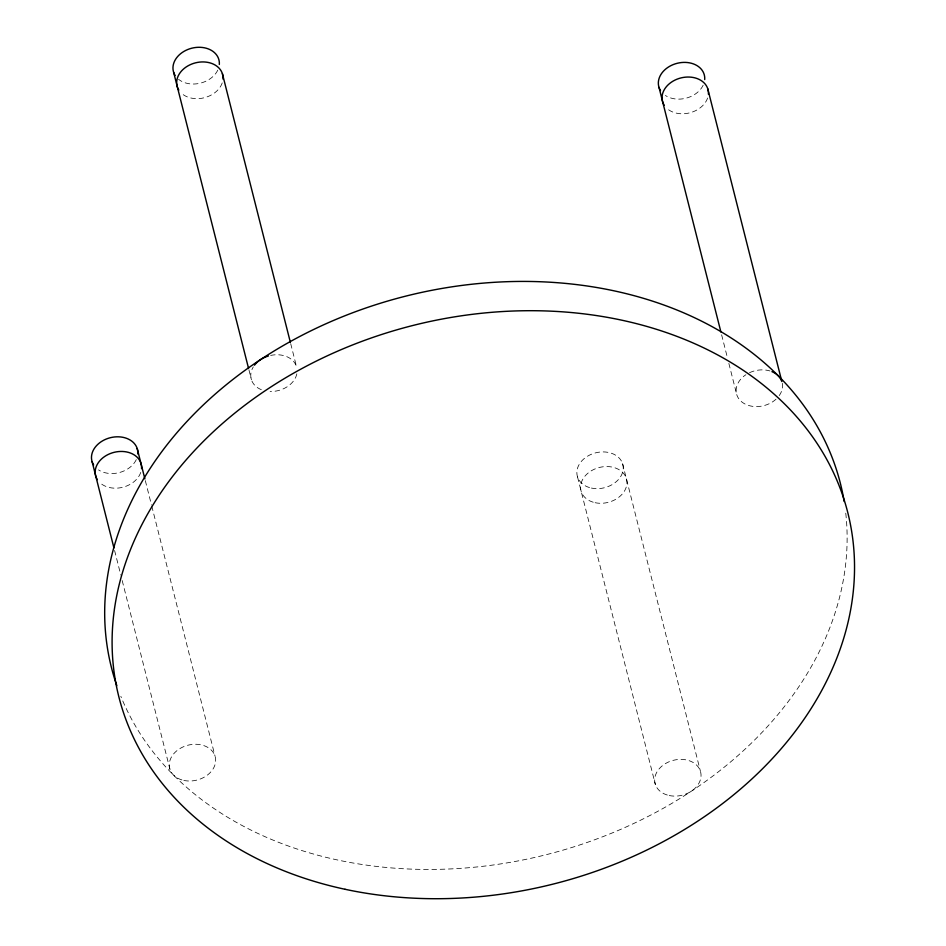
<?xml version="1.0" encoding="UTF-8"?>
<svg xmlns="http://www.w3.org/2000/svg" width="946" height="946" viewBox="0 0 946 946"><rect width="100%" height="100%" fill="white"/><g stroke="black" fill="none" stroke-linecap="round" stroke-linejoin="round"><path stroke-width="0.71" stroke-dasharray="4.73 3.55" d="M721.621 334.813L727.415 357.73M728.858 363.406L736.816 394.86M622.574 463.646L700.383 771.096M577.533 476.926L655.33 784.376M290.694 343.635L296.476 366.48A23.496 17.998 -14.2 0 0 270.674 355.412M248.904 369.756L251.435 379.76M145.317 480.615L151.455 504.88M151.75 506.027L214.99 755.996M114.584 550.501L120.792 575.014M122.188 580.525L169.949 769.275M845.759 513.158A375.929 287.974 -14.2 0 1 546.374 854.652A375.929 287.974 -14.2 0 1 120.84 696.315M296.843 373.836A23.496 17.998 -14.2 0 1 270.118 391.478M261.344 389.693A23.496 17.998 -14.2 0 1 253.315 366.871M222.227 82.905A23.496 17.998 -14.2 0 1 203.898 97.84A23.496 17.998 -14.2 0 1 180.97 92.779M217.769 70.122A23.496 17.998 -14.2 0 1 178.546 79.298M140.741 472.421A23.496 17.998 -14.2 0 1 122.412 487.356A23.496 17.998 -14.2 0 1 99.484 482.294M136.283 459.638A23.496 17.998 -14.2 0 1 98.538 469.902M782.307 383.331A23.496 17.998 -14.2 0 1 778.806 396.173M776.016 399.212A23.496 17.998 -14.2 0 1 741.747 401.884A23.496 17.998 -14.2 0 1 745.874 374.734M749.539 372.689A23.496 17.998 -14.2 0 1 769.938 370.95M707.608 98.017A23.496 17.998 -14.2 0 1 689.279 112.952A23.496 17.998 -14.2 0 1 666.351 107.891M703.15 85.223A23.496 17.998 -14.2 0 1 665.405 95.487M669.212 795.527A23.496 17.998 -14.2 0 0 700.82 772.847A23.496 17.998 -14.2 0 0 663.524 764.853A23.496 17.998 -14.2 0 0 669.212 795.527M595.117 502.704A23.496 17.998 -14.2 0 0 626.725 480.036A23.496 17.998 -14.2 0 0 589.429 472.03A23.496 17.998 -14.2 0 0 595.117 502.704M183.831 780.426A23.496 17.998 -14.2 0 0 215.44 757.746A23.496 17.998 -14.2 0 0 178.144 749.74A23.496 17.998 -14.2 0 0 183.831 780.426M591.416 488.065A23.496 17.998 -14.2 0 0 623.024 465.385A23.496 17.998 -14.2 0 0 585.728 457.391A23.496 17.998 -14.2 0 0 591.416 488.065"/><path stroke-width="1.42" d="M707.762 88.77L781.502 380.162M659.019 87.41L720.911 332.022M222.381 73.658L290.339 342.227M173.638 72.298L248.538 368.337M137.194 448.534L144.88 478.889M92.152 461.814L113.922 547.876M254.486 365.18A23.496 17.998 -14.2 0 1 268.392 355.992M116.855 685.684A375.929 287.974 -14.2 0 1 405.172 296.275A375.929 287.974 -14.2 0 1 844.151 501.498M178.829 90.118A23.496 17.998 -14.2 0 1 195.562 62.826A23.496 17.998 -14.2 0 1 223.02 79.109M771.948 371.66A23.496 17.998 -14.2 0 1 781.857 381.593M175.128 75.479A23.496 17.998 -14.2 0 1 191.849 48.187A23.496 17.998 -14.2 0 1 219.318 64.47M97.343 479.634A23.496 17.998 -14.2 0 1 114.076 452.342A23.496 17.998 -14.2 0 1 141.533 468.625M93.642 464.994A23.496 17.998 -14.2 0 1 110.363 437.702A23.496 17.998 -14.2 0 1 137.832 453.985M664.21 105.231A23.496 17.998 -14.2 0 1 680.943 77.927A23.496 17.998 -14.2 0 1 708.4 94.222M660.509 90.579A23.496 17.998 -14.2 0 1 677.23 63.287A23.496 17.998 -14.2 0 1 704.699 79.582M345.03 889.275A375.929 287.974 -14.2 0 0 850.809 526.449A375.929 287.974 -14.2 0 0 254.107 398.408A375.929 287.974 -14.2 0 0 345.03 889.275"/></g></svg>
